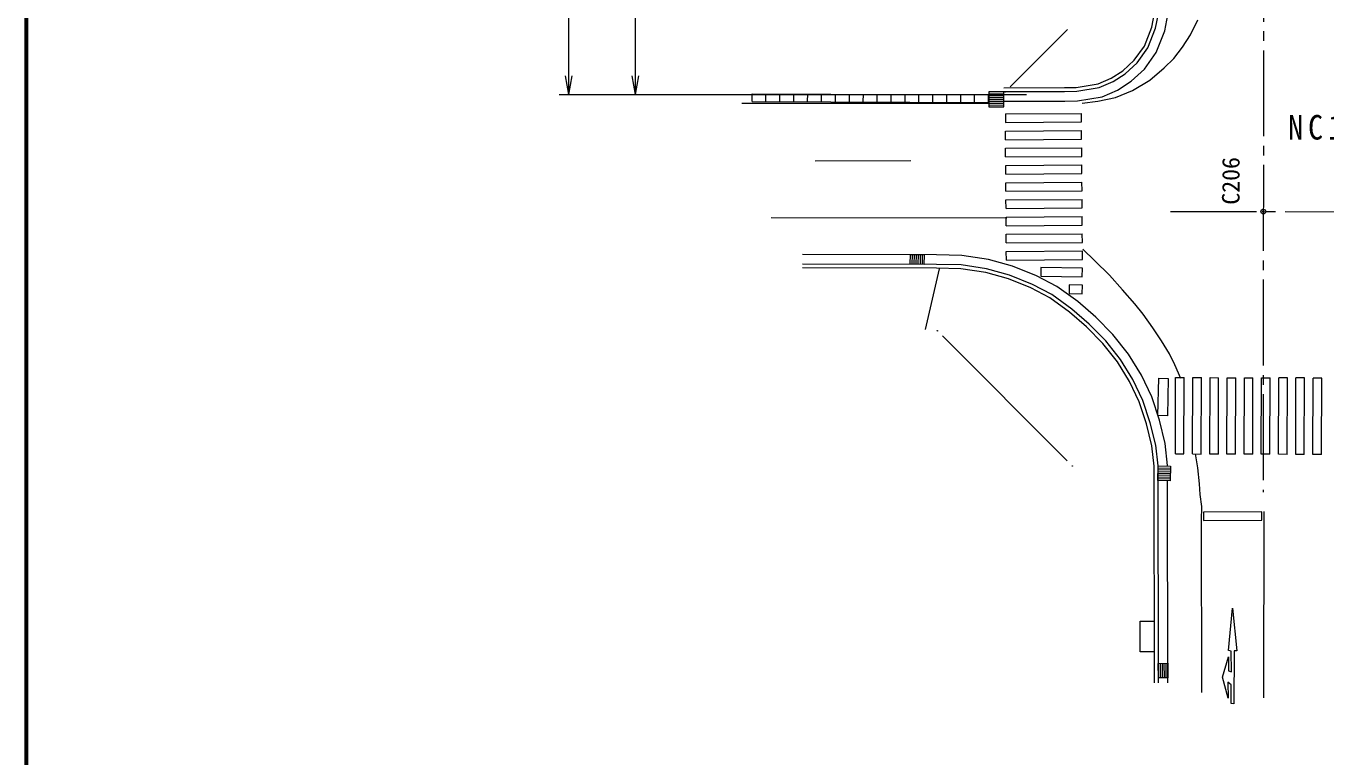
# Model space of a CAD drawing. Units: millimetres, scale not verified. Extents: x -312644 to 200250, y -138500 to 140234.
# Drawn here: x -200250 to -132186, y -31591 to 6671 of the extents above; entities that cross this region are included whole.
import ezdxf
from ezdxf.enums import TextEntityAlignment as Align

# ---------------------------------------------------------------- set-up
doc = ezdxf.new("R2010")
doc.units = ezdxf.units.MM
doc.header["$LTSCALE"] = 500
doc.header["$PDMODE"] = 32
doc.header["$PDSIZE"] = 250
doc.linetypes.add('CHAIN2', pattern=[12, 9, -1, 1, -1])
for name, color, linetype, lineweight in [('0-0_0', 7, 'Continuous', 9), ('1-0_現況', 4, 'Continuous', 9), ('1-1_ｽﾎﾟｯﾄ', 4, 'Continuous', 9), ('1-C', 4, 'Continuous', 9)]:
    doc.layers.add(name, color=color, linetype=linetype, lineweight=lineweight)
doc.layers.add('1-2', color=7, linetype='Continuous')
doc.styles.add('ＭＳ ゴシック', font='')
doc.styles.get('ＭＳ ゴシック').set_extended_font_data('MS Gothic')

msp = doc.modelspace()

# ---------------------------------------------------------------- linework, layer by layer
at = {"layer": '0-0_0', "color": 5, "lineweight": 60}
msp.add_line((-200250, 140233.6), (-200250, -138500), dxfattribs=at)
at = {"layer": '1-0_現況', "linetype": 'CHAIN2'}
for p, q in [((-135396.2, 77397.5), (-135481.1, -17729.7)), ((-140327.6, -3040.1), (90413.3, -3245.8))]:
    msp.add_line(p, q, dxfattribs=at)
at = {"layer": '1-0_現況'}
msp.add_circle((-135468, -3044.4), 37.6, dxfattribs=at)
msp.add_point((-135468, -3044.4), dxfattribs=at)
at = {"layer": '1-1_ｽﾎﾟｯﾄ'}
for p, q in [((-171833.1, 3082.8), (-171833.1, 43082.6)), ((-168333.2, 3082.8), (-168333.2, 18083)), ((-171833.1, 3082.8), (-172006.8, 4067.6)), ((-171833.1, 3082.8), (-171659.5, 4067.6)), ((-168333.2, 3082.8), (-168506.8, 4067.6)), ((-168333.2, 3082.8), (-168159.5, 4067.6)), ((-172333.2, 3082.8), (-168333.2, 3082.8)), ((-168833.2, 3082.8), (-147871.3, 3082.8))]:
    msp.add_line(p, q, dxfattribs=at)
at = {"layer": '1-C'}
for p, q in [((-141107, 6554.1), (-140958.9, 7315.1)), ((-140625.1, 6412.5), (-140461.1, 7256.6)), ((-139272.9, 6212.3), (-138898, 6990.2)), ((-145714.5, 6481.6), (-148723.3, 3479.3)), ((-141517, 5525.2), (-141107, 6554.1)), ((-139700, 5566.2), (-139272.9, 6212.3)), ((-142074.2, 4745.4), (-141517, 5525.2)), ((-140161.9, 4973.9), (-139700, 5566.2)), ((-143332.4, 3761.8), (-142699.4, 4172.1)), ((-142699.4, 4172.1), (-142074.2, 4745.4)), ((-142392.1, 3775.3), (-141697.1, 4411.9)), ((-145259, 3454.3), (-144110.9, 3645.8)), ((-145240.2, 3254.6), (-144055.6, 3452.5)), ((-144110.9, 3645.8), (-143425.8, 3939)), ((-144055.6, 3452.5), (-143332.4, 3761.8)), ((-142326, 3299.1), (-141417, 3829.7)), ((-162237.2, 2725.6), (-149856.1, 2673.7)), ((-161509.5, 2722.4), (-161507.5, 3122.5)), ((-160781.7, 2719.5), (-160779.8, 3119.3)), ((-160052.4, 2716.4), (-160050.5, 3116.4)), ((-159324.7, 2713.3), (-159322.7, 3113.3)), ((-158595.3, 2710.3), (-158595, 3110.3)), ((-157867.6, 2707.3), (-157865.7, 3107.3)), ((-157139.9, 2704.1), (-157137.9, 3104.2)), ((-156410.5, 2701.1), (-156408.6, 3101.1)), ((-155682.8, 2698), (-155680.8, 3098.1)), ((-154955, 2695), (-154953.1, 3095)), ((-154225.7, 2692), (-154223.8, 3091.9)), ((-153498, 2688.8), (-153496, 3088.9)), ((-152768.6, 2685.7), (-152768.3, 3085.8)), ((-152040.9, 2682.8), (-152039, 3082.8)), ((-151313.2, 2679.7), (-151311.2, 3079.8)), ((-150583.8, 2676.7), (-150581.9, 3076.7)), ((-149856.1, 2673.7), (-149854.1, 3073.6)), ((-149840.2, 2737.8), (-149050.6, 2728.9)), ((-149840.1, 2836.5), (-149048.9, 2827.6)), ((-149838.4, 2935.3), (-149047.3, 2926.5)), ((-149836.7, 3132.9), (-149045.5, 3124.1)), ((-149836.7, 3034.1), (-149047.2, 3025.3)), ((-149054, 2432.4), (-149045.4, 3222.8)), ((-149045.8, 2743.4), (-145865.3, 2744.3)), ((-149045.4, 3243.4), (-145869.6, 3244.3)), ((-145869.6, 3244.3), (-145240.2, 3254.6)), ((-144955.3, 2636.3), (-144135.5, 2745.6)), ((-144135.5, 2745.6), (-143204.7, 2937.6)), ((-143204.7, 2937.6), (-142326, 3299.1)), ((-162778, 2635.9), (-149845, 2637.8)), ((-149843.6, 2441.4), (-149054, 2432.4)), ((-149843.5, 2540.1), (-149052.4, 2531.3)), ((-149841.9, 2638.9), (-149052.3, 2630)), ((-148975.1, 2068.7), (-144990.7, 2097.5)), ((-148975.1, 2068.7), (-148972.3, 1618.8)), ((-144987.9, 1647.5), (-144990.7, 2097.5)), ((-148972.3, 1618.8), (-144987.9, 1647.5)), ((-148969.6, 1168.8), (-144983.6, 1197.6)), ((-148966.8, 718.7), (-148969.6, 1168.8)), ((-148966.8, 718.7), (-144980.8, 747.6)), ((-144980.8, 747.6), (-144983.6, 1197.6)), ((-144973.7, -152.4), (-144978, 297.5)), ((-158940.6, -380.1), (-153914.5, -374.1)), ((-148959.7, -181.1), (-144973.7, -152.4)), ((-148956.9, -631.2), (-144970.9, -602.4)), ((-148952.5, -1081.1), (-148956.9, -631.2)), ((-144968.1, -1052.4), (-144970.9, -602.4)), ((-148952.5, -1081.1), (-144968.1, -1052.4)), ((-148949.8, -1531.1), (-144965.4, -1502.3)), ((-148947, -1981.2), (-148949.8, -1531.1)), ((-148947, -1981.2), (-144961, -1952.4)), ((-144961, -1952.4), (-144965.4, -1502.3)), ((-148942.6, -2431.2), (-144958.3, -2402.3)), ((-148939.9, -2881.1), (-148942.6, -2431.2)), ((-144955.5, -2852.4), (-144958.3, -2402.3)), ((-148892.8, -3381.5), (-161242.2, -3373.9)), ((-148939.9, -2881.1), (-144955.5, -2852.4)), ((-148937.1, -3331.2), (-144951.1, -3302.3)), ((-148934.3, -3781), (-148937.1, -3331.2)), ((-144948.4, -3752.4), (-144951.1, -3302.3)), ((-148934.3, -3781), (-144948.4, -3752.4)), ((-148930, -4231.1), (-144945.6, -4202.3)), ((-148927.2, -4681.1), (-148930, -4231.1)), ((-148927.2, -4681.1), (-144941.2, -4652.3)), ((-144941.2, -4652.3), (-144945.6, -4202.3)), ((-152576, -5305.8), (-159601.4, -5292.9)), ((-153858.7, -5300.5), (-153870.2, -5786.7)), ((-153750.9, -5303.3), (-153764, -5789.5)), ((-153644.6, -5306.1), (-153656.2, -5792.3)), ((-153536.8, -5308.9), (-153549.9, -5795.1)), ((-153429, -5311.7), (-153442.1, -5797.9)), ((-153322.8, -5314.4), (-153335.9, -5800.6)), ((-153228.1, -5803.3), (-153215, -5317.1)), ((-148924.4, -5131.1), (-144938.5, -5102.3)), ((-148920.1, -5581), (-148924.4, -5131.1)), ((-144287.3, -5622.9), (-144919.4, -5013.8)), ((-152584.6, -6005.8), (-159602, -5992.8)), ((-152581.2, -5805.8), (-159601.8, -5792.9)), ((-153978, -5783.9), (-153228.1, -5803.3)), ((-152445.1, -6042.4), (-153164.5, -9212)), ((-151290.6, -5833.3), (-152581.2, -5805.8)), ((-149960.6, -6043.1), (-151290.6, -5833.3)), ((-148754.3, -6367.7), (-149960.6, -6043.1)), ((-147340.1, -6404.2), (-148593.8, -5893)), ((-143523.7, -6368.7), (-144287.3, -5622.9)), ((-147551.4, -6858.4), (-148754.3, -6367.7)), ((-146278.3, -6957.1), (-147340.1, -6404.2)), ((-142836.3, -7139.4), (-143523.7, -6368.7)), ((-146646.7, -7554.6), (-147635.5, -7040.1)), ((-146541.9, -7383.8), (-147551.4, -6858.4)), ((-145488.2, -8143.6), (-146541.9, -7383.8)), ((-145177.1, -7751.6), (-146278.3, -6957.1)), ((-145626.6, -6884.1), (-145633.3, -7329.7)), ((-144940.1, -6894.6), (-145626.6, -6884.1)), ((-142198, -7866.4), (-142836.3, -7139.4)), ((-144582, -8934.8), (-145488.2, -8143.6)), ((-144237.6, -8571.2), (-145177.1, -7751.6)), ((-141767.3, -8413.8), (-142198, -7866.4)), ((-143347.4, -9485), (-144237.6, -8571.2)), ((-141251, -9128.6), (-141767.3, -8413.8)), ((-143721.8, -9816.3), (-144582, -8934.8)), ((-142533.3, -10502.8), (-143347.4, -9485)), ((-140802.9, -9808.5), (-141251, -9128.6)), ((-152269, -9546.7), (-145733.1, -16092.7)), ((-142942.7, -10791.9), (-143721.8, -9816.3)), ((-140385, -10494), (-140802.9, -9808.5)), ((-142293.5, -11837.9), (-142942.7, -10791.9)), ((-141852.5, -11598.6), (-142533.3, -10502.8)), ((-140106.4, -11066), (-140385, -10494)), ((-142468, -11933.7), (-143106, -10907.4)), ((-139785.2, -11777), (-140106.4, -11066)), ((-141777.6, -12932.9), (-142293.5, -11837.9)), ((-141312.9, -12746), (-141852.5, -11598.6)), ((-140446.4, -11772.2), (-140492.5, -13733.3)), ((-139173.6, -15731), (-139158.9, -11731)), ((-139158.9, -11731), (-138708.6, -11732.6)), ((-138273, -15734.3), (-138258.3, -11734.3)), ((-138258.3, -11734.3), (-137808.1, -11736)), ((-137822.7, -15735.9), (-137808.1, -11736)), ((-137372.4, -15737.5), (-137357.8, -11737.5)), ((-137357.8, -11737.5), (-136909.1, -11739.2)), ((-136922.2, -15739.1), (-136909.1, -11739.2)), ((-136473.5, -15740.7), (-136458.8, -11740.8)), ((-136458.8, -11740.8), (-136008.5, -11742.5)), ((-136023.2, -15742.4), (-136008.5, -11742.5)), ((-135572.9, -15744.1), (-135558.2, -11744.2)), ((-135558.2, -11744.2), (-135108, -11745.7)), ((-135122.6, -15745.7), (-135108, -11745.7)), ((-134672.3, -15747.3), (-134659.3, -11747.3)), ((-134209, -11749), (-134659.3, -11747.3)), ((-134223.6, -15748.9), (-134209, -11749)), ((-133773.4, -15750.6), (-133758.7, -11750.6)), ((-132872.8, -15753.8), (-132858.1, -11753.9)), ((-132407.9, -11755.5), (-132858.1, -11753.9)), ((-132422.5, -15755.5), (-132407.9, -11755.5)), ((-140904.9, -13954.9), (-141312.9, -12746)), ((-141387, -14093.5), (-141777.6, -12932.9)), ((-141102.7, -15269.2), (-141387, -14093.5)), ((-140492.5, -13733.3), (-140984, -13721.9)), ((-140609.5, -15182), (-140904.9, -13954.9)), ((-140978.4, -16358.4), (-141102.7, -15269.2)), ((-140479, -16329.8), (-140609.5, -15182)), ((-139038.8, -15714.8), (-138909.4, -16448.1)), ((-137822.7, -15735.9), (-138273, -15734.3)), ((-136922.2, -15739.1), (-137372.4, -15737.5)), ((-136023.2, -15742.4), (-136473.5, -15740.7)), ((-135122.6, -15745.7), (-135572.9, -15744.1)), ((-134223.6, -15748.9), (-134672.3, -15747.3)), ((-133323.1, -15752.2), (-133773.4, -15750.6)), ((-132422.5, -15755.5), (-132872.8, -15753.8)), ((-141164.6, -27715), (-141179.8, -16369.9)), ((-140982.1, -16922.6), (-140336.8, -16939.5)), ((-140980.4, -16828.2), (-140335.1, -16845.1)), ((-140963.2, -27714.8), (-140978.4, -16358.4)), ((-140977.2, -16733.7), (-140331.9, -16750.7)), ((-140975.5, -16639.2), (-140330.2, -16656.2)), ((-140972.2, -16544.7), (-140327, -16561.8)), ((-140970.6, -16450.4), (-140325.3, -16467.4)), ((-140322, -16372.9), (-140341.7, -17128.4)), ((-138909.4, -16448.1), (-138823, -17284.2)), ((-140341.7, -17128.4), (-140988.6, -17111.5)), ((-140985.4, -17017), (-140340.1, -17034)), ((-140463.8, -27714), (-140478.1, -17124.9)), ((-138823, -17284.2), (-138787, -17850.5)), ((-138787, -17850.5), (-138705.1, -18487.4)), ((-138705.1, -18487.4), (-138724.8, -19220.6)), ((-135547.4, -19192.4), (-135550.2, -18751.1)), ((-135445.6, -18740.7), (-135463.8, -28489.9)), ((-138724.8, -19220.6), (-138707.5, -28210.9)), ((-138601.1, -19211.2), (-135547.4, -19192.4)), ((-137294.4, -26020.5), (-137076.8, -23809.3)), ((-137076.8, -23809.3), (-136855.3, -26039.9)), ((-141919.4, -26086.9), (-141914.8, -24485.2)), ((-141185.3, -26089.6), (-141919.4, -26086.9)), ((-137611.2, -27410.5), (-137299.5, -26340.7)), ((-137299.5, -26340.7), (-137289, -27073.1)), ((-137151.8, -26054.7), (-137294.4, -26020.5)), ((-137140, -27140.5), (-137151.8, -26054.7)), ((-137001.1, -26037.6), (-137011.5, -28803.4)), ((-136855.3, -26039.9), (-137001.1, -26037.6)), ((-140967, -26691.2), (-140473.9, -26687)), ((-140959.8, -27450.8), (-140967, -26691.2)), ((-140867.2, -26690.4), (-140861.5, -27449.8)), ((-140768.9, -26689.5), (-140763.2, -27449.1)), ((-140670.6, -26688.7), (-140663.3, -27448.1)), ((-140572.2, -26687.8), (-140565, -27447.4)), ((-140473.9, -26687), (-140466.7, -27446.5)), ((-137289, -27073.1), (-137140, -27140.5)), ((-140466.7, -27446.5), (-140959.8, -27450.8)), ((-137317.3, -28514.2), (-137611.2, -27410.5)), ((-137319.7, -27670.6), (-137317.3, -28514.2)), ((-137156.5, -27816.6), (-137319.7, -27670.6)), ((-137154.2, -28795.8), (-137156.5, -27816.6)), ((-137011.5, -28803.4), (-137154.2, -28795.8))]:
    msp.add_line(p, q, dxfattribs=at)
for points in [[(-141298.8, 6610.6), (-141157, 7338.6), (-141137.6, 7820.3), (-141131.3, 37928.2)], [(-142224.7, 4878.7), (-141692.9, 5621.7), (-141298.8, 6610.6)], [(-141697.1, 4411.9), (-141074.8, 5283.8), (-140625.1, 6412.5)], [(-143425.8, 3939), (-142822.9, 4330.8), (-142224.7, 4878.7)], [(-141417, 3829.7), (-140653.8, 4480.5), (-140161.9, 4973.9)], [(-149046.8, 3443.4), (-145871, 3444.3), (-145259, 3454.3)], [(-143913.4, 2969.2), (-143094.9, 3319.1), (-142392.1, 3775.3)], [(-162237.2, 2725.6), (-162236.9, 3125.6), (-149854.1, 3073.6)], [(-149045.4, 3222.8), (-149835, 3231.8), (-149843.6, 2441.4)], [(-145865.3, 2744.3), (-145194.6, 2755.3), (-143913.4, 2969.2)], [(-148959.7, -181.1), (-148962.4, 268.7), (-144978, 297.5)], [(-153215, -5317.1), (-153964.9, -5297.7), (-153978, -5783.9)], [(-148593.8, -5893), (-149855.5, -5553.3), (-151247.4, -5334.3), (-152576, -5305.8)], [(-148920.1, -5581), (-144935.7, -5552.3), (-144938.5, -5102.3)], [(-150002, -6239), (-151308.3, -6033), (-152584.6, -6005.8)], [(-147635.5, -7040.1), (-148817.9, -6557.6), (-150002, -6239)], [(-145633.3, -7329.7), (-144946.8, -7340.1), (-144940.1, -6894.6)], [(-144720, -9080.1), (-145613.6, -8300.3), (-146646.7, -7554.6)], [(-143106, -10907.4), (-143872.6, -9948.9), (-144720, -9080.1)], [(-141578.9, -14148.9), (-141963.2, -13007.6), (-142468, -11933.7)], [(-140984, -13721.9), (-140937.8, -11760.6), (-140446.4, -11772.2)], [(-140072.5, -15727.8), (-140057.9, -11727.7), (-139609.2, -11729.3)], [(-140072.5, -15727.8), (-139622.3, -15729.3), (-139609.2, -11729.3)], [(-139173.6, -15731), (-138723.3, -15732.7), (-138708.6, -11732.6)], [(-133323.1, -15752.2), (-133308.4, -11752.2), (-133758.7, -11750.6)], [(-141179.8, -16369.9), (-141300.9, -15304), (-141578.9, -14148.9)], [(-140988.6, -17111.5), (-140967.3, -16355.9), (-140322, -16372.9)], [(-135550.2, -18751.1), (-138603.9, -18769.8), (-138601.1, -19211.2)], [(-141914.8, -24485.2), (-141179.1, -24488.1), (-141185.3, -26089.6)]]:
    msp.add_lwpolyline(points, dxfattribs=at)
msp.add_lwpolyline([(-147111.4, -5964.8), (-147118.1, -6417.7), (-144947.6, -6452.3), (-144939.3, -5999.3)], close=True, dxfattribs=at)
for centre in [(-148988.3, 3214.5), (-152533.6, -9281.3), (-145468.6, -16358.1)]:
    msp.add_circle(centre, 15, dxfattribs=at)

# ---------------------------------------------------------------- texts
at = {"layer": '1-0_現況', "color": 7, "style": 'ＭＳ ゴシック'}
msp.add_text('C206', height=916.4, rotation=89.949, dxfattribs=at).set_placement((-136437.6, -2683), align=Align.BOTTOM_LEFT)
at = {"layer": '1-2', "insert": (-134170.7, 707.4), "char_height": 1283, "attachment_point": 7, "style": 'ＭＳ ゴシック'}
msp.add_mtext('\\T1.33;\\W0.9;NC11-12', dxfattribs=at)

doc.saveas('drawing.dxf')
